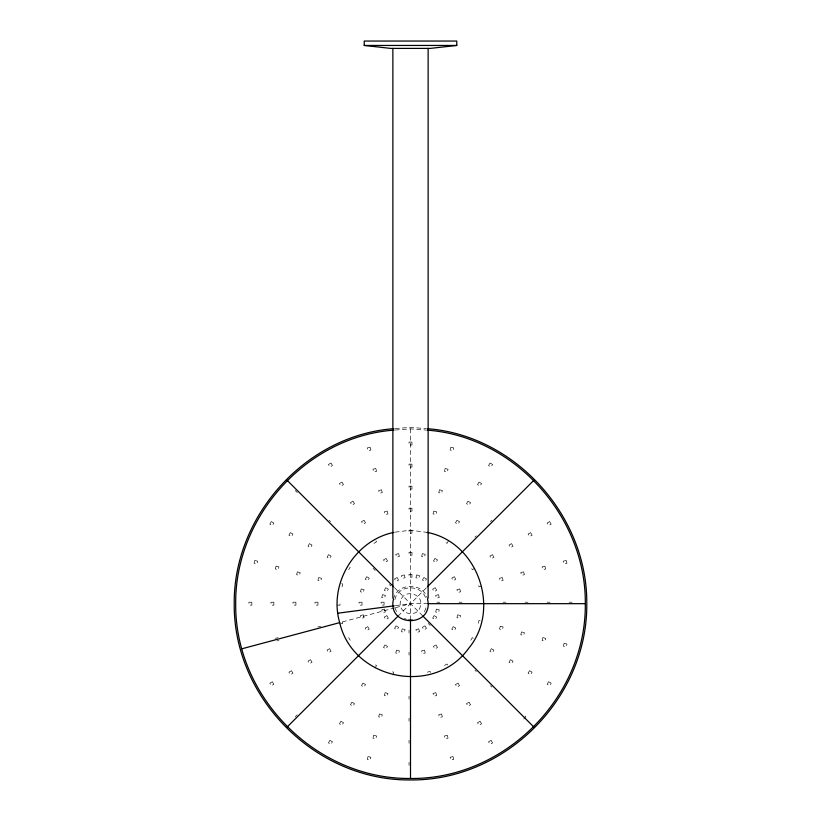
<?xml version="1.0" encoding="UTF-8"?>
<svg xmlns="http://www.w3.org/2000/svg" width="821" height="821" viewBox="0 0 821 821"><rect width="100%" height="100%" fill="white"/><g stroke="black" fill="none" stroke-linecap="round" stroke-linejoin="round"><path stroke-width="0.62" stroke-dasharray="4.11 3.08" d="M342.008 586.841L342.768 584.008L339.935 583.238M392.91 674.995L393.67 672.163L390.827 671.404M478.233 623.344L478.992 620.502L481.824 621.261M394.932 599.556C398.175 583.967 422.825 583.967 426.068 599.556M424.457 611.748L426.068 607.786M393.464 599.114C397.159 582.161 423.841 582.161 427.536 599.114M348.699 569.692L350.167 567.147M375.043 668.017L376.521 665.472L373.976 664.004M448.492 540.793L447.024 543.338L444.479 541.87M470.833 640.195L472.301 637.65L474.846 639.128M295.201 716.897L297.274 714.814M474.897 537.191L476.283 535.805M490.486 521.612L491.871 520.227M398.011 616.161L426.561 587.61M523.726 718.97L525.799 716.897L523.726 714.814M373.976 543.338L376.521 541.87L375.043 539.325M474.846 568.214L472.301 569.692L470.833 567.147M444.479 665.472L447.024 664.004L448.492 666.549M275.322 638.369L278.155 637.609M317.891 626.967L320.724 626.207M342.357 621.908L394.398 607.981M395.63 607.653L410.5 603.671L428.131 603.671M277.026 640.955L278.924 640.452M339.935 624.104L342.768 623.344L342.008 620.502M481.824 586.081L478.992 586.841L478.233 584.008M427.331 672.163L430.173 671.404L430.933 674.236M395.075 532.152L410.5 530.222L427.094 532.388M412.553 619.537L408.448 619.537M395.455 605.652L410.5 603.671M395.219 428.572L410.5 427.392L425.781 428.572M395.219 430.04L410.5 428.86L425.781 430.04M436.946 602.203L439.882 602.203M458.98 602.203L461.915 602.203M503.047 602.203L505.982 602.203M525.081 602.203L528.016 602.203M547.114 602.203L550.049 602.203M569.148 602.203L572.093 602.203M337.051 605.139L339.986 605.139L339.986 602.203M404.404 618.439L406.385 619.239M394.439 587.61L422.989 616.161M389.38 584.624L390.765 586.009M428.162 623.406L430.235 625.489M474.897 670.152L476.283 671.537M490.486 685.73L491.871 687.115M329.129 520.227L330.514 521.612M295.201 490.445L297.274 492.528M373.103 568.358L375.187 570.431M348.699 637.65L350.167 640.195M394.932 607.786L396.543 611.748M410.5 428.86L410.5 621.302M409.032 630.118L409.032 633.053M409.032 652.151L409.032 655.086M409.032 696.218L409.032 699.153M409.032 718.252L409.032 721.187M409.032 740.285L409.032 743.221M409.032 762.319L409.032 765.264M400.658 601.023C396.574 613.585 417.602 619.198 420.342 606.319C424.426 593.757 403.398 588.144 400.658 601.023M254.797 560.435L254.038 563.268L256.87 564.027L257.64 561.195L254.797 560.435M276.082 566.131L275.322 568.974L278.155 569.733L278.924 566.89L276.082 566.131M297.366 571.837L296.607 574.669L299.439 575.439L300.199 572.596L297.366 571.837M318.651 577.543L317.891 580.375L320.724 581.135L321.483 578.302L318.651 577.543M361.219 588.944L360.46 591.787L363.293 592.546L364.052 589.704L361.219 588.944M382.504 594.65L381.744 597.483L384.577 598.242L385.336 595.41L382.504 594.65M385.131 692.688L384.372 695.52L387.204 696.28L387.964 693.447L385.131 692.688M402.239 628.835L401.479 631.667L404.312 632.427L405.071 629.594L402.239 628.835M368.024 756.541L367.254 759.374L370.097 760.133L370.856 757.301L368.024 756.541M373.719 735.257L372.96 738.089L375.802 738.849L376.562 736.016L373.719 735.257M379.425 713.972L378.666 716.805L381.498 717.564L382.268 714.732L379.425 713.972M396.533 650.119L395.773 652.952L398.616 653.711L399.375 650.879L396.533 650.119M416.688 574.916L415.929 577.748L418.761 578.507L419.521 575.675L416.688 574.916M422.384 553.631L421.625 556.464L424.467 557.223L425.227 554.391L422.384 553.631M433.796 511.062L433.036 513.895L435.869 514.654L436.628 511.822L433.796 511.062M439.502 489.778L438.732 492.61L441.575 493.38L442.334 490.537L439.502 489.778M445.198 468.493L444.438 471.326L447.281 472.096L448.04 469.253L445.198 468.493M450.903 447.209L450.144 450.052L452.976 450.811L453.746 447.968L450.903 447.209M436.423 609.1L435.664 611.932L438.496 612.692L439.256 609.859L436.423 609.1M457.708 614.796L456.948 617.638L459.781 618.398L460.54 615.565L457.708 614.796M500.276 626.207L499.517 629.04L502.349 629.799L503.109 626.967L500.276 626.207M521.561 631.913L520.791 634.746L523.634 635.505L524.393 632.673L521.561 631.913M542.845 637.609L542.076 640.452L544.918 641.211L545.678 638.369L542.845 637.609M564.13 643.315L563.36 646.148L566.203 646.917L566.962 644.075L564.13 643.315M271.299 521.602L269.822 524.147L272.367 525.614L273.834 523.069L271.299 521.602M290.377 532.624L288.91 535.169L291.455 536.636L292.923 534.091L290.377 532.624M309.455 543.635L307.988 546.181L310.533 547.658L312.001 545.113L309.455 543.635M328.544 554.657L327.076 557.202L329.621 558.67L331.089 556.125L328.544 554.657M366.71 576.691L365.242 579.236L367.787 580.704L369.255 578.158L366.71 576.691M385.788 587.713L384.32 590.258L386.865 591.725L388.333 589.18L385.788 587.713M329.898 740.337L328.431 742.882L330.976 744.349L332.443 741.804L329.898 740.337M340.92 721.249L339.453 723.794L341.998 725.261L343.465 722.716L340.92 721.249M351.942 702.171L350.464 704.716L353.009 706.183L354.477 703.638L351.942 702.171M362.954 683.082L361.486 685.627L364.031 687.095L365.499 684.55L362.954 683.082M384.987 644.916L383.52 647.461L386.065 648.929L387.533 646.384L384.987 644.916M396.009 625.838L394.542 628.383L397.087 629.851L398.554 627.306L396.009 625.838M423.913 577.491L422.446 580.037L424.991 581.504L426.458 578.959L423.913 577.491M434.935 558.413L433.467 560.959L436.013 562.426L437.48 559.881L434.935 558.413M456.969 520.247L455.501 522.792L458.046 524.26L459.514 521.715L456.969 520.247M467.991 501.159L466.523 503.704L469.058 505.172L470.536 502.637L467.991 501.159M479.002 482.081L477.535 484.626L480.08 486.094L481.547 483.548L479.002 482.081M490.024 462.993L488.557 465.538L491.102 467.005L492.569 464.47L490.024 462.993M434.135 615.617L432.667 618.162L435.212 619.629L436.68 617.094L434.135 615.617M453.213 626.639L451.745 629.184L454.29 630.651L455.758 628.106L453.213 626.639M491.379 648.672L489.911 651.217L492.456 652.685L493.924 650.14L491.379 648.672M510.467 659.694L508.999 662.239L511.545 663.707L513.012 661.162L510.467 659.694M529.545 670.706L528.077 673.251L530.623 674.718L532.09 672.173L529.545 670.706M548.633 681.728L547.166 684.273L549.701 685.74L551.178 683.195L548.633 681.728M330.976 462.993L328.431 464.47L329.898 467.005L332.443 465.538L330.976 462.993M341.998 482.081L339.453 483.548L340.92 486.094L343.465 484.626L341.998 482.081M353.009 501.159L350.464 502.637L351.942 505.172L354.477 503.704L353.009 501.159M364.031 520.247L361.486 521.715L362.954 524.26L365.499 522.792L364.031 520.247M386.065 558.413L383.52 559.881L384.987 562.426L387.533 560.959L386.065 558.413M397.087 577.491L394.542 578.959L396.009 581.504L398.554 580.037L397.087 577.491M272.367 681.728L269.822 683.195L271.299 685.74L273.834 684.273L272.367 681.728M291.455 670.706L288.91 672.173L290.377 674.718L292.923 673.251L291.455 670.706M310.533 659.694L307.988 661.162L309.455 663.707L312.001 662.239L310.533 659.694M329.621 648.672L327.076 650.14L328.544 652.685L331.089 651.217L329.621 648.672M367.787 626.639L365.242 628.106L366.71 630.651L369.255 629.184L367.787 626.639M386.865 615.617L384.32 617.094L385.788 619.629L388.333 618.162L386.865 615.617M435.212 587.713L432.667 589.18L434.135 591.725L436.68 590.258L435.212 587.713M454.29 576.691L451.745 578.158L453.213 580.704L455.758 579.236L454.29 576.691M492.456 554.657L489.911 556.125L491.379 558.67L493.924 557.202L492.456 554.657M511.545 543.635L508.999 545.113L510.467 547.658L513.012 546.181L511.545 543.635M530.623 532.624L528.077 534.091L529.545 536.636L532.09 535.169L530.623 532.624M549.701 521.602L547.166 523.069L548.633 525.614L551.178 524.147L549.701 521.602M424.991 625.838L422.446 627.306L423.913 629.851L426.458 628.383L424.991 625.838M436.013 644.916L433.467 646.384L434.935 648.929L437.48 647.461L436.013 644.916M458.046 683.082L455.501 684.55L456.969 687.095L459.514 685.627L458.046 683.082M469.058 702.171L466.523 703.638L467.991 706.183L470.536 704.716L469.058 702.171M480.08 721.249L477.535 722.716L479.002 725.261L481.547 723.794L480.08 721.249M491.102 740.337L488.557 741.804L490.024 744.349L492.569 742.882L491.102 740.337M370.097 447.209L367.254 447.968L368.024 450.811L370.856 450.052L370.097 447.209M375.802 468.493L372.96 469.253L373.719 472.096L376.562 471.326L375.802 468.493M381.498 489.778L378.666 490.537L379.425 493.38L382.268 492.61L381.498 489.778M387.204 511.062L384.372 511.822L385.131 514.654L387.964 513.895L387.204 511.062M398.616 553.631L395.773 554.391L396.533 557.223L399.375 556.464L398.616 553.631M404.312 574.916L401.479 575.675L402.239 578.507L405.071 577.748L404.312 574.916M363.293 614.796L360.46 615.565L361.219 618.398L364.052 617.638L363.293 614.796M438.496 594.65L435.664 595.41L436.423 598.242L439.256 597.483L438.496 594.65M459.781 588.944L456.948 589.704L457.708 592.546L460.54 591.787L459.781 588.944M502.349 577.543L499.517 578.302L500.276 581.135L503.109 580.375L502.349 577.543M523.634 571.837L520.791 572.596L521.561 575.439L524.393 574.669L523.634 571.837M384.577 609.1L381.744 609.859L382.504 612.692L385.336 611.932L384.577 609.1M544.918 566.131L542.076 566.89L542.845 569.733L545.678 568.974L544.918 566.131M566.203 560.435L563.36 561.195L564.13 564.027L566.962 563.268L566.203 560.435M418.761 628.835L415.929 629.594L416.688 632.427L419.521 631.667L418.761 628.835M424.467 650.119L421.625 650.879L422.384 653.711L425.227 652.952L424.467 650.119M435.869 692.688L433.036 693.447L433.796 696.28L436.628 695.52L435.869 692.688M441.575 713.972L438.732 714.732L439.502 717.564L442.334 716.805L441.575 713.972M447.281 735.257L444.438 736.016L445.198 738.849L448.04 738.089L447.281 735.257M452.976 756.541L450.144 757.301L450.903 760.133L453.746 759.374L452.976 756.541M411.968 442.088L409.032 442.088L409.032 445.023L411.968 445.023L411.968 442.088M411.968 464.122L409.032 464.122L409.032 467.057L411.968 467.057L411.968 464.122M411.968 486.155L409.032 486.155L409.032 489.09L411.968 489.09L411.968 486.155M411.968 508.189L409.032 508.189L409.032 511.124L411.968 511.124L411.968 508.189M411.968 530.222L409.032 530.222L409.032 533.157L411.968 533.157L411.968 530.222M411.968 552.256L409.032 552.256L409.032 555.191L411.968 555.191L411.968 552.256M411.968 574.29L409.032 574.29L409.032 577.235L411.968 577.235L411.968 574.29M251.852 602.203L248.907 602.203L248.907 605.139L251.852 605.139L251.852 602.203M273.886 602.203L270.951 602.203L270.951 605.139L273.886 605.139L273.886 602.203M295.919 602.203L292.984 602.203L292.984 605.139L295.919 605.139L295.919 602.203M317.953 602.203L315.018 602.203L315.018 605.139L317.953 605.139L317.953 602.203M362.02 602.203L359.085 602.203L359.085 605.139L362.02 605.139L362.02 602.203M384.054 602.203L381.118 602.203L381.118 605.139L384.054 605.139L384.054 602.203"/><path stroke-width="1.23" d="M427.053 430.132C514.295 436.495 586.122 516.563 585.311 603.671C586.225 697.583 504.412 779.396 410.5 778.482C316.588 779.396 234.775 697.583 235.689 603.671C234.878 516.563 306.705 436.495 393.947 430.132M393.464 599.114C386.722 627.778 434.278 627.778 427.536 599.114M287.104 727.067L398.011 616.161M427.464 586.707L533.896 480.275M242.01 648.764L339.699 622.626C352.845 680.096 434.463 696.3 468.668 648.333C501.436 608.977 477.535 541.768 427.094 532.388M393.906 532.388C354.631 540.259 328.359 584.275 339.699 622.626M337.79 613.215L394.203 605.816M456.774 45.453L430.327 48.398L390.673 48.398L364.226 45.453L364.226 41.05L456.774 41.05L456.774 45.453L364.226 45.453M393.947 428.665C305.946 435.048 233.421 515.804 234.221 603.671C233.318 698.332 315.839 780.853 410.5 779.95C505.161 780.853 587.682 698.332 586.779 603.671C587.579 515.804 515.054 435.048 427.053 428.665M428.131 603.671L585.311 603.671M287.104 480.275L393.536 586.707M422.989 616.161L533.896 727.067M428.131 48.398L428.131 598.232M410.5 621.302L410.5 778.482M392.869 48.398L392.869 598.232"/></g></svg>
